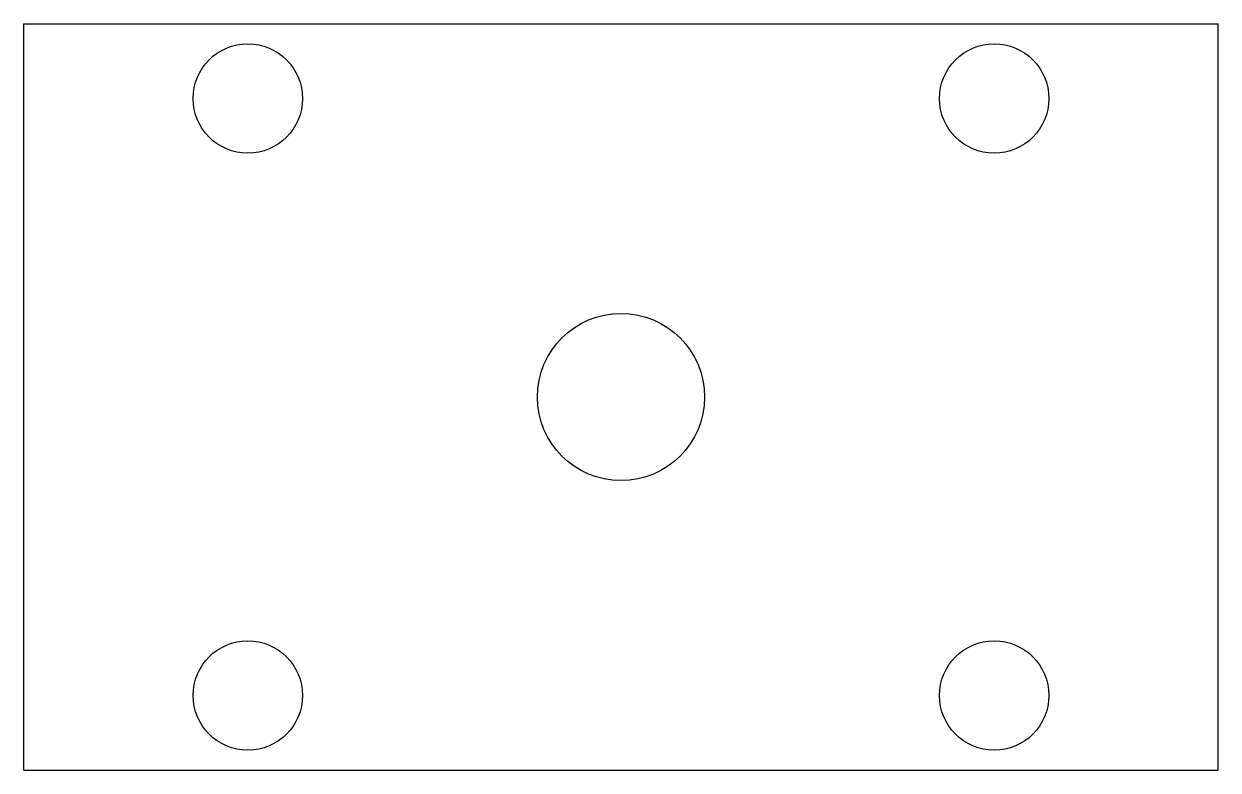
# Model space of a CAD drawing. Header units: millimetres. Extents: x -60 to 60, y -38 to 38.
import ezdxf

# ---------------------------------------------------------------- set-up
doc = ezdxf.new("R2010")
doc.units = ezdxf.units.MM

msp = doc.modelspace()

# ---------------------------------------------------------------- linework, layer by layer
for p, q in [((-60, -37.5), (-60, 37.5)), ((-60, 37.5), (60, 37.5)), ((60, -37.5), (60, 37.5)), ((-60, -37.5), (60, -37.5))]:
    msp.add_line(p, q)
for centre, radius in [((-37.5, 30), 5.5), ((37.5, 30), 5.5), ((0, 0), 8.4), ((-37.5, -30), 5.5), ((37.5, -30), 5.5)]:
    msp.add_circle(centre, radius)

doc.saveas('drawing.dxf')
